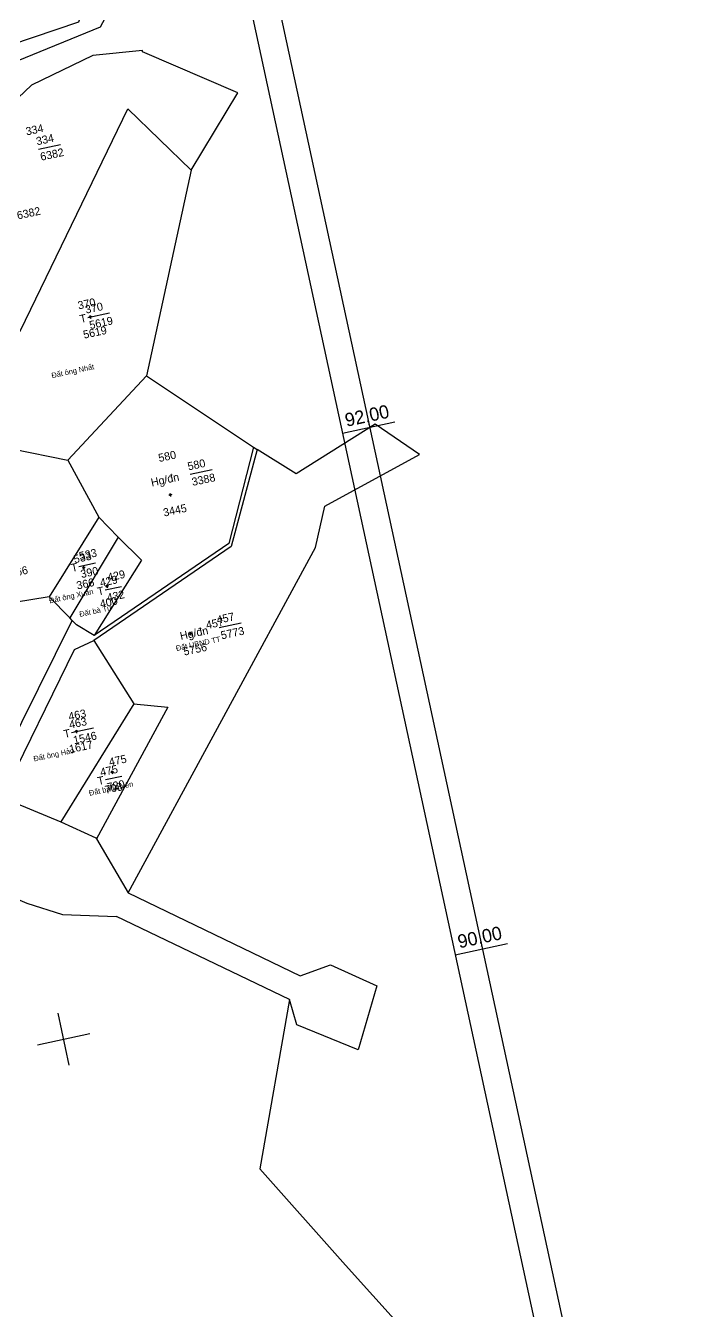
# Model space of a CAD drawing. Extents: x 537054 to 538409, y 1836408 to 1837892.
# Drawn here: x 538160.4 to 538409.3, y 1836934.9 to 1837416.8 of the extents above; entities that cross this region are included whole.
import ezdxf

# ---------------------------------------------------------------- set-up
doc = ezdxf.new("R2010")
doc.units = 0
for name, color, linetype in [('Level 11', 7, 'Continuous'), ('Level 15', 7, 'Continuous'), ('Level 2', 7, 'Continuous'), ('Level 22', 7, 'Continuous'), ('Level 45', 7, 'Continuous'), ('Level 56', 7, 'Continuous'), ('Level 63', 7, 'Continuous')]:
    doc.layers.add(name, color=color, linetype=linetype)

msp = doc.modelspace()

# ---------------------------------------------------------------- linework, layer by layer
at = {"layer": 'Level 11'}
for p, q in [((538184.28, 1837307.61), (538183.97, 1837307.55)), ((538184.52, 1837307.98), (538184.28, 1837307.61)), ((538184.28, 1837307.61), (538184.65, 1837307.38)), ((538184.45, 1837308.3), (538184.52, 1837307.98)), ((538184.89, 1837307.74), (538184.52, 1837307.98)), ((538184.65, 1837307.38), (538184.89, 1837307.74)), ((538184.65, 1837307.38), (538184.72, 1837307.06)), ((538185.2, 1837307.81), (538184.89, 1837307.74)), ((538214.24, 1837240.92), (538213.94, 1837240.86)), ((538214.48, 1837241.29), (538214.24, 1837240.92)), ((538214.24, 1837240.92), (538214.61, 1837240.69)), ((538214.41, 1837241.6), (538214.48, 1837241.29)), ((538214.85, 1837241.05), (538214.48, 1837241.29)), ((538214.61, 1837240.69), (538214.85, 1837241.05)), ((538214.61, 1837240.69), (538214.67, 1837240.38)), ((538215.15, 1837241.12), (538214.85, 1837241.05)), ((538182.02, 1837213.96), (538181.78, 1837213.59)), ((538181.95, 1837214.27), (538182.02, 1837213.96)), ((538182.38, 1837213.72), (538182.02, 1837213.96)), ((538181.78, 1837213.59), (538181.47, 1837213.52)), ((538181.78, 1837213.59), (538182.15, 1837213.35)), ((538182.15, 1837213.35), (538182.38, 1837213.72)), ((538182.15, 1837213.35), (538182.21, 1837213.04)), ((538182.69, 1837213.78), (538182.38, 1837213.72)), ((538190.53, 1837206.68), (538190.23, 1837206.61)), ((538190.77, 1837207.05), (538190.53, 1837206.68)), ((538190.53, 1837206.68), (538190.9, 1837206.44)), ((538190.7, 1837207.36), (538190.77, 1837207.05)), ((538191.14, 1837206.81), (538190.77, 1837207.05)), ((538190.9, 1837206.44), (538191.14, 1837206.81)), ((538190.9, 1837206.44), (538190.97, 1837206.13)), ((538191.44, 1837206.88), (538191.14, 1837206.81)), ((538221.8, 1837188.82), (538221.48, 1837188.75)), ((538222.03, 1837189.18), (538221.8, 1837188.82)), ((538221.8, 1837188.82), (538222.17, 1837188.58)), ((538221.97, 1837189.5), (538222.03, 1837189.18)), ((538222.4, 1837188.95), (538222.03, 1837189.18)), ((538222.17, 1837188.58), (538222.4, 1837188.95)), ((538222.17, 1837188.58), (538222.23, 1837188.26)), ((538222.72, 1837189.01), (538222.4, 1837188.95)), ((538179.03, 1837152.24), (538178.72, 1837152.17)), ((538179.27, 1837152.61), (538179.03, 1837152.24)), ((538179.03, 1837152.24), (538179.4, 1837152)), ((538179.2, 1837152.91), (538179.27, 1837152.61)), ((538179.64, 1837152.37), (538179.27, 1837152.61)), ((538179.4, 1837152), (538179.64, 1837152.37)), ((538179.4, 1837152), (538179.47, 1837151.7)), ((538179.95, 1837152.44), (538179.64, 1837152.37)), ((538192.4, 1837137), (538192.1, 1837136.94)), ((538192.64, 1837137.37), (538192.4, 1837137)), ((538192.4, 1837137), (538192.77, 1837136.77)), ((538192.57, 1837137.69), (538192.64, 1837137.37)), ((538193, 1837137.14), (538192.64, 1837137.37)), ((538192.77, 1837136.77), (538193, 1837137.14)), ((538192.77, 1837136.77), (538192.83, 1837136.45)), ((538193.31, 1837137.2), (538193, 1837137.14))]:
    msp.add_line(p, q, dxfattribs=at)
for centre in [(538184.58, 1837307.68), (538214.54, 1837240.99), (538182.08, 1837213.65), (538190.84, 1837206.75), (538222.1, 1837188.88), (538179.34, 1837152.3), (538192.7, 1837137.07)]:
    msp.add_circle(centre, 0.075, dxfattribs=at)
at = {"layer": 'Level 15'}
for p, q in [((538165.24, 1837370.59), (538173.45, 1837372.37)), ((538183.61, 1837307.48), (538191.83, 1837309.25)), ((538221.98, 1837248.71), (538230.19, 1837250.49)), ((538180.34, 1837214.15), (538186.5, 1837215.48)), ((538190.16, 1837205.32), (538196.32, 1837206.65)), ((538232.85, 1837191.2), (538241.06, 1837192.97)), ((538177.57, 1837151.9), (538185.78, 1837153.67)), ((538190.23, 1837134.26), (538196.39, 1837135.59))]:
    msp.add_line(p, q, dxfattribs=at)
at = {"layer": 'Level 22'}
for points in [[(538193.99, 1837484.22), (538196.04, 1837449.33), (538185, 1837432.1), (538180.18, 1837418.2), (538154.71, 1837409.53)], [(538193.99, 1837484.22), (538207.02, 1837479.55), (538199.73, 1837437.67), (538188.23, 1837416.33), (538157.5, 1837403.62)], [(538222.39, 1837362.73), (538239.81, 1837391.7), (538204.09, 1837407), (538204.16, 1837407.56), (538185.47, 1837405.61), (538162.5, 1837394.58), (538125.32, 1837359.33)], [(538122.88, 1837275.52), (538158.47, 1837302.58), (538198.61, 1837385.67), (538222.39, 1837362.73)], [(538222.39, 1837362.73), (538205.61, 1837285.61)], [(538176.14, 1837253.98), (538205.61, 1837285.61)], [(538205.61, 1837285.61), (538245.69, 1837258.91)], [(538198.71, 1837091.85), (538268.97, 1837221.24), (538272.35, 1837236.75), (538307.81, 1837256.13), (538291.31, 1837267.51), (538261.68, 1837248.82), (538247.1, 1837257.96)], [(538155.37, 1837258.18), (538176.14, 1837253.98)], [(538247.1, 1837257.96), (538237.35, 1837221.62), (538185.95, 1837186.44)], [(538245.69, 1837258.91), (538236.42, 1837222.78), (538186.05, 1837188.31)], [(538245.69, 1837258.91), (538247.1, 1837257.96)], [(538176.14, 1837253.98), (538187.72, 1837232.57)], [(538187.72, 1837232.57), (538169.23, 1837202.76)], [(538187.72, 1837232.57), (538195.06, 1837225.07)], [(538195.06, 1837225.07), (538176.87, 1837194.84)], [(538195.06, 1837225.07), (538203.72, 1837216.52), (538186.05, 1837188.31)], [(538169.23, 1837202.76), (538149.94, 1837199.61), (538145.44, 1837190.8), (538142.68, 1837184.61)], [(538176.87, 1837194.84), (538169.23, 1837202.76)], [(538177.78, 1837193.9), (538176.87, 1837194.84)], [(538146.17, 1837130.29), (538177.78, 1837193.9)], [(538186.05, 1837188.31), (538179.4, 1837192.23), (538177.78, 1837193.9)], [(538151.53, 1837127.6), (538178.71, 1837182.98), (538185.95, 1837186.44)], [(538185.95, 1837186.44), (538200.91, 1837162.62)], [(538200.91, 1837162.62), (538173.55, 1837118.36)], [(538200.91, 1837162.62), (538213.57, 1837161.4), (538186.93, 1837112.07)], [(538151.53, 1837127.6), (538173.55, 1837118.36)], [(538173.55, 1837118.36), (538186.69, 1837112.48), (538186.93, 1837112.07)], [(538186.93, 1837112.07), (538198.71, 1837091.85)], [(538153.16, 1837091.12), (538160.81, 1837087.9), (538174.13, 1837083.7), (538194.36, 1837082.9)], [(538198.71, 1837091.85), (538263.18, 1837060.7), (538274.52, 1837064.78), (538291.9, 1837056.94), (538284.85, 1837032.92), (538261.87, 1837042.31), (538259.2, 1837051.76)], [(538259.2, 1837051.76), (538194.36, 1837082.9)], [(538259.2, 1837051.76), (538248.06, 1836988.3), (538280.15, 1836952.27), (538309.68, 1836919.41), (538316.12, 1836872.23), (538320.22, 1836861.91), (538329.93, 1836765), (537993.13, 1836731.52), (537775.64, 1836725.66), (537573.17, 1836745.46), (537359.68, 1836759.15), (537313.35, 1836761.44), (537285.97, 1836888.25)]]:
    msp.add_lwpolyline(points, dxfattribs=at)
at = {"layer": 'Level 63'}
for p, q in [((538279.02, 1837264.1), (538298.57, 1837268.32)), ((538321.22, 1837068.6), (538340.77, 1837072.82)), ((538176.71, 1837027.17), (538172.49, 1837046.72)), ((538164.83, 1837034.84), (538184.38, 1837039.06))]:
    msp.add_line(p, q, dxfattribs=at)
for points in [[(537294.94, 1836469.79), (537054.37, 1837584.12), (538168.69, 1837824.69), (538409.27, 1836710.36)], [(537319.86, 1836494.35), (537087.72, 1837569.58), (538162.95, 1837801.71), (538395.09, 1836726.48)]]:
    msp.add_lwpolyline(points, close=True, dxfattribs=at)

# ---------------------------------------------------------------- texts
at = {"layer": 'Level 15'}
for s, p in [('334', (538164.63, 1837372)), ('6382', (538166.19, 1837366.2)), ('370', (538183.01, 1837308.88)), ('T', (538181, 1837305.38)), ('5619', (538184.56, 1837303.08)), ('580', (538221.37, 1837250.12)), ('Hg/đn', (538207.63, 1837244.08)), ('3388', (538222.93, 1837244.31)), ('533', (538178.7, 1837215.33)), ('3466', (538152.72, 1837209.59)), ('T', (538177.72, 1837212.05)), ('390', (538181.29, 1837209.75)), ('429', (538188.53, 1837206.5)), ('T', (538187.55, 1837203.22)), ('432', (538191.11, 1837200.92)), ('457', (538232.24, 1837192.6)), ('Hg/đn', (538218.51, 1837186.57)), ('5773', (538233.8, 1837186.8)), ('463', (538176.96, 1837153.3)), ('T', (538174.95, 1837149.8)), ('1546', (538178.52, 1837147.5)), ('475', (538188.59, 1837135.45)), ('T', (538187.61, 1837132.17)), ('720', (538191.18, 1837129.87))]:
    msp.add_text(s, height=3, rotation=12.1827, dxfattribs=at).set_placement(p)
at = {"layer": 'Level 2'}
for s, p in [('Đất ông Nhất', (538170.26, 1837284.69)), ('Đất ông Xuân', (538169.38, 1837200.29)), ('Đất bà Tự', (538180.71, 1837195.21)), ('Đất UBND TT', (538216.87, 1837182.42)), ('Đất ông Hảo', (538163.54, 1837141.02)), ('Đất bà Duyên', (538184.31, 1837128.16))]:
    msp.add_text(s, height=2, rotation=12.1827, dxfattribs=at).set_placement(p)
at = {"layer": 'Level 45'}
for s, p in [('334', (538160.73, 1837375.69)), ('370', (538180.24, 1837310.45)), ('580', (538210.41, 1837253.28)), ('533', (538180.72, 1837216.51)), ('429', (538191.31, 1837208.52)), ('457', (538228.23, 1837190.65)), ('463', (538176.7, 1837156.34)), ('475', (538191.88, 1837139.29))]:
    msp.add_text(s, height=3, rotation=12.1827, dxfattribs=at).set_placement(p)
at = {"layer": 'Level 56'}
for s, p in [('6382', (538157.45, 1837344.19)), ('5619', (538182.26, 1837299.5)), ('3445', (538212.22, 1837232.81)), ('366', (538179.75, 1837205.48)), ('400', (538188.51, 1837198.57)), ('5756', (538219.77, 1837180.71)), ('1617', (538177.01, 1837144.13)), ('708', (538190.37, 1837128.89))]:
    msp.add_text(s, height=3, rotation=12.1827, dxfattribs=at).set_placement(p)
at = {"layer": 'Level 63'}
for s, p in [('92,00', (538280.55, 1837266.47)), ('90,00', (538322.76, 1837070.98))]:
    msp.add_text(s, height=5, rotation=12.1827, dxfattribs=at).set_placement(p)

doc.saveas('drawing.dxf')
